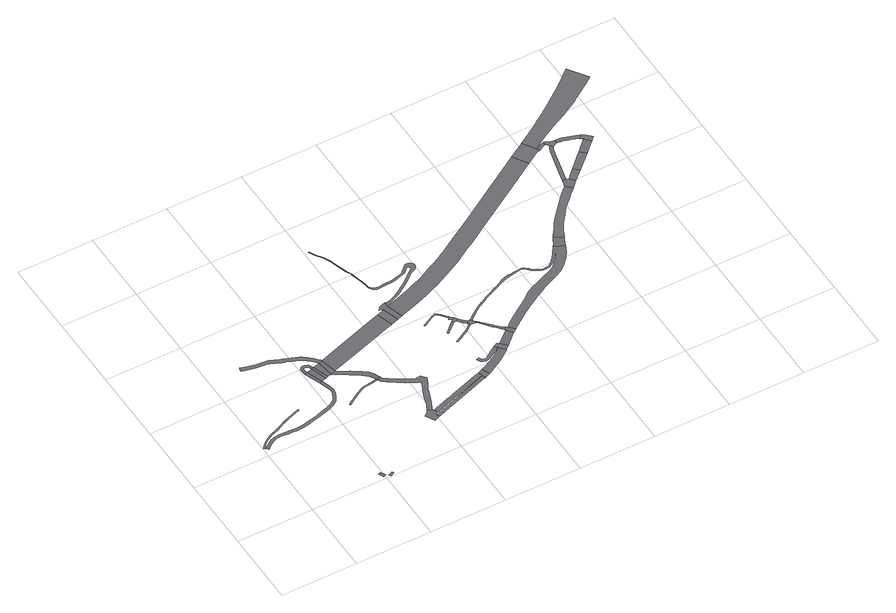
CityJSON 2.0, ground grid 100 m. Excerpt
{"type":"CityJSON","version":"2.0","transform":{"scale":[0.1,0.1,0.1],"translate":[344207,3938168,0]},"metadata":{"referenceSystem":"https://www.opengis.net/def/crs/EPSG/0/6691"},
"CityObjects":{
"road1":{"type":"Road","geometry":[{"type":"MultiSurface","lod":"1","boundaries":[[[0,1,2,3,4,5,6,7,8,9,10,11,12,13,14,15,16,17,18,19,20,21,22,23,24,25,26]]]}]},
"road2":{"type":"Road","geometry":[{"type":"MultiSurface","lod":"1","boundaries":[[[27,28,29,30,31,32]]]}]},
"road3":{"type":"Road","attributes":{"RoadStructureAttribute.sectionType":"1"},"geometry":[{"type":"MultiSurface","lod":"1","boundaries":[[[33,34,35,36,37,38,39,40,41,42,43,44,45,46,47,48,49,50,51,52,53,54,55,56,57,58,59,60,61,62,63,64,65,66,67,68,69,70,71,72,73,74,75,76,77,78,79,80,81,82,83,84,85,86,87,88,89,90,91,92,93,94]]]}]},
"road4":{"type":"Road","attributes":{"RoadStructureAttribute.sectionType":"1"},"geometry":[{"type":"MultiSurface","lod":"1","boundaries":[[[95,96,97,98,99]]]}]},
"road5":{"type":"Road","attributes":{"RoadStructureAttribute.sectionType":"1"},"geometry":[{"type":"MultiSurface","lod":"1","boundaries":[[[100,101,102,103,104,105,106,107,108,109,110,111,112,113,114,115,116,117,118,119,120,121,122,123,124,125,126,127,128,129,130,131,132,133,134,135,136]]]}]},
"road6":{"type":"Road","geometry":[{"type":"MultiSurface","lod":"1","boundaries":[[[137,65,64,138]]]}]},
"road7":{"type":"Road","attributes":{"function":"3","RoadStructureAttribute.sectionType":"7"},"geometry":[{"type":"MultiSurface","lod":"1","boundaries":[[[64,139,140,141,142,143,144,138]]]}]},
"road8":{"type":"Road","attributes":{"RoadStructureAttribute.sectionType":"1"},"geometry":[{"type":"MultiSurface","lod":"1","boundaries":[[[145,146,147,148,149,150,151,152,153,154,141,155,156,157,158,159,160,161,162,163,164,165,166,137,138]]]}]},
"road9":{"type":"Road","geometry":[{"type":"MultiSurface","lod":"1","boundaries":[[[155,141,140,167]]]}]},
"road10":{"type":"Road","attributes":{"RoadStructureAttribute.sectionType":"1"},"geometry":[{"type":"MultiSurface","lod":"1","boundaries":[[[168,135,169,155,167]]]}]},
"road11":{"type":"Road","attributes":{"RoadStructureAttribute.sectionType":"1"},"geometry":[{"type":"MultiSurface","lod":"1","boundaries":[[[170,171,172,173,174,175,176,177,178,179,180,181,182,183,184,185,186,187,188,189,190,191,192]]]}]},
"road12":{"type":"Road","geometry":[{"type":"MultiSurface","lod":"1","boundaries":[[[135,168,193,136]]]}]},
"road13":{"type":"Road","attributes":{"RoadStructureAttribute.sectionType":"1"},"geometry":[{"type":"MultiSurface","lod":"1","boundaries":[[[168,194,195,196,197,198,199,200,201,202,203,192,204,205,206,207,208,209,210,211,212,213,214,215,216,193]]]}]},
"road14":{"type":"Road","geometry":[{"type":"MultiSurface","lod":"1","boundaries":[[[217,218,219,220,221,222,223,224,225,226,227,228,229,230]]]}]},
"road15":{"type":"Road","geometry":[{"type":"MultiSurface","lod":"1","boundaries":[[[191,231,232,233,204,192]]]}]},
"road16":{"type":"Road","attributes":{"RoadStructureAttribute.sectionType":"1"},"geometry":[{"type":"MultiSurface","lod":"1","boundaries":[[[234,235,236,237,238,239,240,241,242,243,244,245,246,247,248,249,250,251,252,253,254,233,232,255,256,257,258,259,260,261,262,263,264,265,266,267,268,269,270,271,272,273,274,275,276,277,278,217,230]]]}]},
"road17":{"type":"Road","attributes":{"function":"3","RoadStructureAttribute.sectionType":"7"},"geometry":[{"type":"MultiSurface","lod":"1","boundaries":[[[193,279,280,281,282,283,284,285,136]]]}]},
"road18":{"type":"Road","geometry":[{"type":"MultiSurface","lod":"1","boundaries":[[[286,287,288,289,290,291,224,223,292,293,294,295,296,297,298]]]}]},
"road19":{"type":"Road","geometry":[{"type":"MultiSurface","lod":"1","boundaries":[[[299,300,301,302,303,304,305,306,307,308,309,310,311,312,313,314,227,226]]]}]},
"road20":{"type":"Road","attributes":{"function":"3","RoadStructureAttribute.sectionType":"1"},"geometry":[{"type":"MultiSurface","lod":"1","boundaries":[[[282,315,316,317,283]]]}]},
"road21":{"type":"Road","geometry":[{"type":"MultiSurface","lod":"1","boundaries":[[[318,319,320,321,322,323,324,325,326,327,328,329,316,315,330]]]}]},
"road22":{"type":"Road","geometry":[{"type":"MultiSurface","lod":"1","boundaries":[[[331,332,307,306,333,286,298,334,335,336]]]}]},
"road23":{"type":"Road","attributes":{"function":"3","RoadStructureAttribute.sectionType":"1"},"geometry":[{"type":"MultiSurface","lod":"1","boundaries":[[[337,338,339,340,341,342,343,344,345,346,347,348,349,350,351,352,331,336]]]}]},
"road24":{"type":"Road","attributes":{"RoadStructureAttribute.sectionType":"1"},"geometry":[{"type":"MultiSurface","lod":"1","boundaries":[[[353,354,355,356,357,358,359,360,361,362,363,364,365,366,367,368]]]}]},
"road25":{"type":"Road","attributes":{"RoadStructureAttribute.sectionType":"1"},"geometry":[{"type":"MultiSurface","lod":"1","boundaries":[[[369,370,371,372,373,374,375,376,377,378,379,380,381,382,383,384,385,386,387,388,389,390,391,392,393,394,395,396,397,398,399,400,401,402,403,404,405,406,407]]]}]},
"road26":{"type":"Road","attributes":{"RoadStructureAttribute.sectionType":"1"},"geometry":[{"type":"MultiSurface","lod":"1","boundaries":[[[408,409,410,411,412,413,414,415]]]}]},
"road27":{"type":"Road","attributes":{"RoadStructureAttribute.sectionType":"1"},"geometry":[{"type":"MultiSurface","lod":"1","boundaries":[[[416,417,418,419,420,421,422,423,424,425,426,427,428,429,430]]]}]},
"road28":{"type":"Road","attributes":{"RoadStructureAttribute.sectionType":"1"},"geometry":[{"type":"MultiSurface","lod":"1","boundaries":[[[431,432,433,434,435,436,437,438,439,440,441,442,443,444,445,446,447,448,449,450,451,452,453,454,455,456,457,458,459,460,461,462,463,464,465,466,467,468,469,470,471,472,473,474,475,476,477,478,479,480,481,482,483,484,485,486,487,488,489,490,491,492,493,494,495,496,497,498,499,500,501,502,503,504,505,506,507,508,509,510,511,512,513,514,515,516,517,518,519,520,521,522,523,524,525,526,527,528,529,530,531,532,533,534,535,536,537,538,539,540,541,542,543,544,545,546,547,548,549,550,551,552,553,554,555,556,557,558,559,560,561,562,563,564,565,566,567,320,319]]]}]},
"road29":{"type":"Road","geometry":[{"type":"MultiSurface","lod":"1","boundaries":[[[415,414,568,569,570,407,406]]]}]},
"road30":{"type":"Road","attributes":{"RoadStructureAttribute.sectionType":"1"},"geometry":[{"type":"MultiSurface","lod":"1","boundaries":[[[571,569,568,572,573,574]]]}]},
"road31":{"type":"Road","geometry":[{"type":"MultiSurface","lod":"1","boundaries":[[[575,576,577,578,579,368,367,345,344,580]]]}]},
"road32":{"type":"Road","geometry":[{"type":"MultiSurface","lod":"1","boundaries":[[[573,581,430,429,582,583,584,585,586,587,588,589,590,591,592,593,574]]]}]},
"road33":{"type":"Road","attributes":{"function":"3","RoadStructureAttribute.sectionType":"1"},"geometry":[{"type":"MultiSurface","lod":"1","boundaries":[[[594,595,596,597,598,599,600,601,602,603,575,580]]]}]},
"road34":{"type":"Road","attributes":{"RoadStructureAttribute.sectionType":"1"},"geometry":[{"type":"MultiSurface","lod":"1","boundaries":[[[604,605,606,607,608,609,586,585,610,611,612,613,614,615,616,617]]]}]},
"road35":{"type":"Road","geometry":[{"type":"MultiSurface","lod":"1","boundaries":[[[599,618,619,620,621,617,616,622,600]]]}]},
"road36":{"type":"Road","attributes":{"function":"3","RoadStructureAttribute.sectionType":"1"},"geometry":[{"type":"MultiSurface","lod":"1","boundaries":[[[623,624,625,626,627,628,629,630,631,632,633,634,635,636,637,638,639,640,641,642,643,644,645,646,647,648,649,650,651,652,653,654,655,656,657,658,659,660,661,662,663,664,665,666,589,588,667,668,669,670,671,672,673,674,675,676,677,678,679,680,681,682,683,684,685,686,687,688,689,690,691,692,693,694,695,696,697,698,699,700,701,702,703,704,705,706,707,708,709,710,711,712,713,714,715,716,717,718,719,720,721,722,619,618,723,724,725,726,727,728,729,730,731,732,733,734,735,736,737,738,739,740,741,705,742]]]}]},
"road37":{"type":"Road","attributes":{"function":"3","RoadStructureAttribute.sectionType":"1"},"geometry":[{"type":"MultiSurface","lod":"1","boundaries":[[[743,744,745,746,747,748,749,750,751,752,753,754,755,756,757,758,759,760,761,762,763,764,765,766,767,768,769,770,771,772,773,774,775,776,777,778,779,318,330]]]}]},
"road38":{"type":"Road","geometry":[{"type":"MultiSurface","lod":"1","boundaries":[[[780,781,782,783,742,705,741]]]}]},
"road39":{"type":"Road","attributes":{"RoadStructureAttribute.sectionType":"1"},"geometry":[{"type":"MultiSurface","lod":"1","boundaries":[[[781,784,785,786,787,788,789,790,791,792,793,794,795,796,797,798,799,800,801,802,803,804,805,806,807,808,809,810,811,812,813,814,815,816,782]]]}]},
"road40":{"type":"Road","geometry":[{"type":"MultiSurface","lod":"1","boundaries":[[[817,818,761,760,819,820,821,822]]]}]},
"road41":{"type":"Road","geometry":[{"type":"MultiSurface","lod":"1","boundaries":[[[823,824,799,798,825,826,827,828,829,830]]]}]},
"road42":{"type":"Road","attributes":{"function":"3","RoadStructureAttribute.sectionType":"1"},"geometry":[{"type":"MultiSurface","lod":"1","boundaries":[[[831,828,827,832,833]]]}]},
"road43":{"type":"Road","attributes":{"RoadStructureAttribute.sectionType":"1"},"geometry":[{"type":"MultiSurface","lod":"1","boundaries":[[[829,834,835,836,837,838,839,840,841,842,843,844,845,846,847,848,849,850,851,830]]]}]},
"road44":{"type":"Road","attributes":{"RoadStructureAttribute.sectionType":"1"},"geometry":[{"type":"MultiSurface","lod":"1","boundaries":[[[852,853,821,820,854,855]]]}]},
"road45":{"type":"Road","geometry":[{"type":"MultiSurface","lod":"1","boundaries":[[[856,857,858,859,860,861,862,863,864,852,855,843,842,865,866,867,868]]]}]},
"road46":{"type":"Road","attributes":{"function":"3"},"geometry":[{"type":"MultiSurface","lod":"1","boundaries":[[[832,869,870,871,872,833]]]}]},
"road47":{"type":"Road","attributes":{"RoadStructureAttribute.sectionType":"1"},"geometry":[{"type":"MultiSurface","lod":"1","boundaries":[[[873,874,875,876,877,878,879,880,881,882,883,884,885,886,887,888,889,890,891,892,893,856,868]]]}]},
"road48":{"type":"Road","attributes":{"function":"3","RoadStructureAttribute.sectionType":"1"},"geometry":[{"type":"MultiSurface","lod":"1","boundaries":[[[894,895,896,871,870,897,898,899]]]}]},
"road49":{"type":"Road","geometry":[{"type":"MultiSurface","lod":"1","boundaries":[[[900,901,889,888,902,894,899]]]}]},
"road50":{"type":"Road","attributes":{"function":"3","RoadStructureAttribute.sectionType":"1"},"geometry":[{"type":"MultiSurface","lod":"1","boundaries":[[[903,904,905,906,907,908,909,817,822,910,911,912,913,914,915,916,917,918,919,920,921,922,923,924]]]}]}
},
"vertices":[
[54,1159,0],[78,1181,0],[119,1218,0],[180,1250,0],[199,1259,0],[311,1303,0],[399,1348,0],[448,1370,0],[510,1392,0],[639,1437,0],[660,1445,0],[675,1450,0],[672,1459,0],[668,1469,0],[658,1465,0],[501,1409,0],[441,1388,0],[405,1372,0],[391,1365,0],[302,1321,0],[191,1277,0],[171,1268,0],[107,1235,0],[64,1195,0],[39,1172,0],[10,1130,0],[26,1118,0],
[1012,53,0],[995,85,0],[980,118,0],[946,102,0],[969,54,0],[978,35,0],
[61,1088,0],[77,1104,0],[129,1146,0],[171,1172,0],[213,1185,0],[238,1191,0],[268,1194,0],[297,1192,0],[399,1185,0],[424,1184,0],[505,1179,0],[509,1179,0],[598,1185,0],[657,1199,0],[719,1215,0],[730,1218,0],[821,1241,0],[896,1257,0],[919,1265,0],[922,1266,0],[994,1289,0],[1056,1312,0],[1112,1358,0],[1113,1358,0],[1124,1369,0],[1151,1415,0],[1157,1428,0],[1178,1475,0],[1184,1537,0],[1172,1604,0],[1141,1706,0],[1139,1712,0],[1105,1701,0],[1108,1695,0],[1138,1595,0],[1149,1535,0],[1144,1484,0],[1120,1431,0],[1098,1393,0],[1094,1390,0],[1038,1351,0],[976,1325,0],[922,1311,0],[920,1310,0],[885,1301,0],[810,1274,0],[709,1252,0],[680,1244,0],[648,1236,0],[592,1223,0],[521,1218,0],[505,1217,0],[459,1220,0],[400,1223,0],[300,1230,0],[267,1232,0],[232,1228,0],[203,1222,0],[155,1206,0],[106,1178,0],[51,1134,0],[33,1116,0],
[1113,32,0],[1099,56,0],[1078,45,0],[1044,33,0],[1061,3,0],
[1301,2010,0],[1293,2020,0],[1268,2046,0],[1252,2061,0],[1235,2078,0],[1178,2130,0],[1163,2144,0],[1160,2146,0],[1137,2165,0],[1111,2179,0],[933,2248,0],[931,2248,0],[898,2262,0],[778,2313,0],[753,2319,0],[604,2336,0],[463,2370,0],[427,2382,0],[410,2332,0],[448,2318,0],[595,2283,0],[744,2266,0],[761,2262,0],[884,2209,0],[930,2191,0],[933,2190,0],[1004,2163,0],[1088,2130,0],[1105,2121,0],[1121,2108,0],[1155,2081,0],[1166,2072,0],[1199,2042,0],[1234,2008,0],[1251,1986,0],[1252,1982,0],[1303,1999,0],
[1026,1909,0],[1060,1920,0],
[1154,1717,0],[1203,1733,0],[1134,1944,0],[1113,1937,0],[1095,1931,0],[1082,1927,0],
[1059,1928,0],[1055,1968,0],[1056,1994,0],[1057,1997,0],[1059,1998,0],[1074,1999,0],[1089,1998,0],[1094,1998,0],[1106,1991,0],[1122,1967,0],[1168,1955,0],[1152,1985,0],[1130,2018,0],[1104,2032,0],[1090,2033,0],[1074,2034,0],[1059,2033,0],[1048,2032,0],[1028,2021,0],[1021,2001,0],[1020,1978,0],[1020,1967,0],
[1237,1744,0],
[1285,1759,0],[1200,1965,0],
[1649,1417,0],[1602,1412,0],[1489,1394,0],[1464,1381,0],[1394,1345,0],[1341,1313,0],[1275,1271,0],[1270,1268,0],[1223,1236,0],[1235,1219,0],[1280,1250,0],[1281,1251,0],[1302,1264,0],[1352,1296,0],[1404,1328,0],[1473,1363,0],[1496,1375,0],[1560,1385,0],[1581,1388,0],[1604,1392,0],[1668,1399,0],[1701,1403,0],[1699,1423,0],
[1352,1781,0],
[1318,1738,0],[1393,1688,0],[1409,1677,0],[1465,1639,0],[1584,1557,0],[1585,1556,0],[1619,1533,0],[1637,1516,0],[1648,1502,0],[1675,1460,0],[1745,1441,0],[1737,1462,0],[1714,1516,0],[1688,1554,0],[1675,1569,0],[1663,1578,0],[1617,1610,0],[1504,1688,0],[1501,1690,0],[1433,1725,0],[1419,1733,0],[1358,1766,0],[1353,1773,0],
[1950,706,0],[1932,679,0],[1910,656,0],[1880,629,0],[1947,507,0],[2010,533,0],[2020,537,0],[2005,575,0],[2001,591,0],[2034,602,0],[2019,661,0],[2013,668,0],[2005,677,0],[2006,682,0],
[1705,1404,0],[1705,1403,0],[1752,1423,0],
[2014,698,0],[2048,764,0],[2051,770,0],[2090,876,0],[2121,960,0],[2128,978,0],[2130,984,0],[2170,1060,0],[2194,1107,0],[2209,1141,0],[2210,1148,0],[2206,1154,0],[2171,1191,0],[2158,1207,0],[2102,1206,0],[2095,1204,0],[2068,1213,0],[1978,1262,0],[1920,1294,0],[1812,1372,0],[1759,1411,0],[1711,1390,0],[1717,1376,0],[1727,1366,0],[1778,1328,0],[1840,1285,0],[1869,1264,0],[1894,1246,0],[1959,1201,0],[2039,1157,0],[2078,1133,0],[2085,1133,0],[2089,1135,0],[2099,1132,0],[2116,1109,0],[2117,1104,0],[2117,1099,0],[2112,1092,0],[2079,1030,0],[2069,1011,0],[2027,898,0],[1990,788,0],[1984,775,0],[1969,743,0],[1960,725,0],
[1368,1787,0],[1953,1977,0],[2230,2068,0],[2297,2089,0],[2228,2301,0],[2104,2260,0],[1429,2040,0],
[2778,842,0],[2375,703,0],[2365,699,0],[2350,694,0],[2038,586,0],[2018,579,0],[2031,541,0],[2047,547,0],[2197,599,0],[2291,631,0],[2359,655,0],[2411,673,0],[2792,805,0],
[2063,612,0],[2072,615,0],[2363,714,0],[2372,718,0],[2373,718,0],[2395,725,0],[2718,836,0],[2781,857,0],[2762,914,0],[2699,893,0],[2529,835,0],[2328,766,0],[2324,764,0],[2236,734,0],[2052,672,0],[2033,666,0],
[2397,2121,0],[2328,2334,0],[2255,2309,0],
[2398,2357,0],[2398,2358,0],[2396,2422,0],[2376,2421,0],[2364,2418,0],[2322,2403,0],[2317,2400,0],[2312,2393,0],[2283,2356,0],[2298,2354,0],[2315,2349,0],[2317,2347,0],[2467,2143,0],
[2829,940,0],[2772,917,0],[2785,845,0],[2793,801,0],[2812,808,0],[2875,835,0],
[2910,855,0],[2955,883,0],[3008,910,0],[3080,950,0],[3112,972,0],[3131,987,0],[3222,1057,0],[3234,1068,0],[3164,1144,0],[3163,1142,0],[3137,1117,0],[3083,1077,0],[3025,1038,0],[2959,1002,0],[2899,972,0],[2835,942,0],
[3058,1134,0],[2962,1072,0],[2938,1064,0],[2926,1069,0],[2911,1076,0],[2884,1116,0],[2869,1111,0],[2850,1105,0],[2854,1099,0],[2881,1055,0],[2909,1037,0],[2944,1021,0],[2996,1043,0],[3105,1109,0],[3162,1143,0],[3135,1185,0],
[2931,1852,0],[2924,1861,0],[2900,1888,0],[2857,1937,0],[2834,1961,0],[2823,1970,0],[2816,1975,0],[2811,1977,0],[2805,1977,0],[2790,1975,0],[2777,1971,0],[2761,1965,0],[2741,1956,0],[2680,1922,0],[2634,1895,0],[2625,1890,0],[2609,1884,0],[2612,1874,0],[2613,1870,0],[2618,1870,0],[2626,1873,0],[2634,1876,0],[2661,1892,0],[2688,1908,0],[2748,1942,0],[2767,1950,0],[2781,1956,0],[2794,1959,0],[2806,1961,0],[2808,1961,0],[2814,1957,0],[2844,1925,0],[2887,1876,0],[2897,1864,0],[2918,1840,0],[2901,1824,0],[2917,1808,0],[2931,1792,0],[2961,1819,0],
[2885,1751,0],[2788,1660,0],[2771,1646,0],[2788,1626,0],[2808,1642,0],[2903,1728,0],[2927,1746,0],[2906,1770,0],
[3060,1640,0],[3034,1611,0],[2991,1578,0],[2948,1551,0],[2906,1530,0],[2865,1507,0],[2801,1476,0],[2810,1458,0],[2874,1489,0],[2915,1512,0],[2962,1537,0],[3002,1561,0],[3045,1597,0],[3074,1621,0],[3063,1644,0],
[2399,2360,0],[2405,2364,0],[2482,2400,0],[2521,2417,0],[2559,2435,0],[2590,2451,0],[2632,2476,0],[2665,2496,0],[2698,2518,0],[2764,2565,0],[2795,2589,0],[2831,2618,0],[2888,2667,0],[2915,2682,0],[2957,2703,0],[2970,2710,0],[2978,2716,0],[2989,2726,0],[2996,2733,0],[3000,2740,0],[3004,2749,0],[3006,2758,0],[3006,2772,0],[3006,2779,0],[3004,2787,0],[2999,2795,0],[2994,2805,0],[2987,2813,0],[2979,2820,0],[2967,2828,0],[2956,2833,0],[2947,2836,0],[2935,2837,0],[2924,2836,0],[2915,2834,0],[2909,2832,0],[2897,2824,0],[2886,2815,0],[2821,2752,0],[2810,2741,0],[2796,2732,0],[2692,2705,0],[2661,2697,0],[2531,2688,0],[2492,2684,0],[2468,2683,0],[2450,2684,0],[2441,2685,0],[2433,2686,0],[2426,2689,0],[2406,2697,0],[2395,2704,0],[2385,2710,0],[2379,2716,0],[2375,2722,0],[2368,2738,0],[2364,2746,0],[2361,2784,0],[2347,2859,0],[2330,2924,0],[2310,2998,0],[2309,3003,0],[2309,3010,0],[2309,3016,0],[2307,3021,0],[2274,3083,0],[2244,3184,0],[2243,3188,0],[2221,3253,0],[2197,3320,0],[2171,3387,0],[2165,3398,0],[2155,3413,0],[2098,3497,0],[2060,3569,0],[2051,3565,0],[2090,3492,0],[2147,3406,0],[2157,3393,0],[2163,3381,0],[2188,3316,0],[2212,3250,0],[2234,3180,0],[2265,3080,0],[2298,3019,0],[2299,3015,0],[2299,3008,0],[2299,3002,0],[2300,2997,0],[2321,2921,0],[2337,2857,0],[2351,2783,0],[2355,2735,0],[2359,2728,0],[2369,2710,0],[2378,2696,0],[2388,2684,0],[2397,2675,0],[2406,2669,0],[2415,2664,0],[2426,2660,0],[2436,2658,0],[2449,2657,0],[2468,2656,0],[2494,2657,0],[2533,2661,0],[2665,2670,0],[2699,2679,0],[2810,2708,0],[2832,2715,0],[2844,2721,0],[2851,2725,0],[2866,2739,0],[2911,2783,0],[2915,2785,0],[2916,2785,0],[2941,2751,0],[2943,2747,0],[2944,2745,0],[2944,2744,0],[2927,2734,0],[2902,2719,0],[2890,2710,0],[2868,2690,0],[2812,2641,0],[2777,2613,0],[2746,2589,0],[2681,2543,0],[2649,2521,0],[2617,2501,0],[2576,2478,0],[2545,2462,0],[2508,2444,0],[2471,2428,0],[2457,2424,0],[2449,2422,0],[2398,2422,0],
[2965,1753,0],[2995,1779,0],[2974,1803,0],
[3052,1712,0],[3023,1688,0],[3057,1655,0],[3069,1694,0],
[3217,1191,0],[3195,1205,0],[3182,1207,0],[3169,1205,0],[3149,1194,0],[3286,1115,0],
[3063,1647,0],[3082,1623,0],[3095,1622,0],[3137,1614,0],[3155,1612,0],[3132,1662,0],[3131,1665,0],[3131,1670,0],[3108,1689,0],[3104,1688,0],[3098,1688,0],[3091,1689,0],[3079,1692,0],
[3295,1123,0],[3337,1165,0],[3346,1173,0],[3376,1201,0],[3412,1235,0],[3441,1258,0],[3380,1336,0],[3349,1311,0],[3276,1249,0],[3224,1198,0],
[3374,1404,0],[3351,1430,0],[3311,1471,0],[3300,1482,0],[3259,1528,0],[3164,1628,0],[3237,1513,0],[3276,1465,0],[3288,1452,0],[3327,1409,0],[3351,1381,0],[3375,1357,0],[3381,1350,0],[3404,1381,0],
[3491,1297,0],[3431,1373,0],[3423,1371,0],[3410,1376,0],[3382,1343,0],
[4474,2128,0],[4428,2065,0],[4400,2032,0],[4389,2020,0],[4345,1982,0],[4320,1967,0],[4303,1965,0],[4276,1963,0],[4254,1965,0],[4223,1971,0],[4179,1995,0],[4151,2014,0],[4141,2021,0],[4131,2027,0],[4111,2050,0],[4071,2088,0],[4062,2093,0],[4051,2097,0],[4043,2098,0],[4030,2098,0],[4013,2096,0],[3949,2090,0],[3921,2088,0],[3876,2079,0],[3867,2078,0],[3865,2080,0],[3864,2083,0],[3863,2085,0],[3854,2083,0],[3796,2071,0],[3751,2058,0],[3713,2034,0],[3617,1985,0],[3613,1983,0],[3506,1936,0],[3460,1915,0],[3405,1886,0],[3384,1875,0],[3361,1862,0],[3299,1826,0],[3284,1817,0],[3240,1792,0],[3147,1719,0],[3114,1693,0],[3136,1677,0],[3157,1694,0],[3251,1770,0],[3309,1809,0],[3317,1813,0],[3412,1867,0],[3419,1871,0],[3467,1896,0],[3515,1918,0],[3619,1964,0],[3626,1967,0],[3723,2010,0],[3770,2029,0],[3809,2041,0],[3853,2051,0],[3875,2058,0],[3909,2065,0],[3930,2068,0],[4014,2081,0],[4033,2081,0],[4043,2081,0],[4050,2079,0],[4058,2077,0],[4067,2067,0],[4101,2028,0],[4124,2009,0],[4137,2001,0],[4146,1995,0],[4177,1975,0],[4219,1954,0],[4253,1946,0],[4283,1944,0],[4309,1945,0],[4335,1951,0],[4367,1965,0],[4411,2005,0],[4458,2054,0],[4507,2120,0],[4560,2201,0],[4532,2143,0],[4481,2058,0],[4379,1952,0],[4353,1926,0],[4287,1892,0],[4195,1854,0],[4088,1810,0],[3998,1774,0],[3909,1731,0],[3900,1722,0],[3868,1690,0],[3794,1637,0],[3730,1594,0],[3660,1549,0],[3562,1477,0],[3477,1412,0],[3463,1402,0],[3535,1331,0],[3556,1346,0],[3610,1385,0],[3717,1461,0],[3771,1495,0],[3848,1545,0],[3926,1588,0],[3974,1616,0],[4066,1666,0],[4092,1680,0],[4121,1696,0],[4225,1741,0],[4316,1783,0],[4396,1822,0],[4439,1854,0],[4476,1882,0],[4571,1980,0],[4625,2064,0],[4665,2158,0],[4536,2217,0],
[2585,2181,0],[2739,2234,0],[2816,2262,0],[2887,2289,0],[3011,2339,0],[3060,2361,0],[3232,2442,0],[3306,2479,0],[3384,2520,0],[3436,2548,0],[3440,2551,0],[3481,2575,0],[3624,2663,0],[3762,2745,0],[3989,2884,0],[3992,2886,0],[4575,3251,0],[4967,3496,0],[4847,3687,0],[4653,3566,0],[4455,3443,0],[3871,3077,0],[3835,3055,0],[3645,2939,0],[3507,2856,0],[3372,2773,0],[3365,2769,0],[3323,2745,0],[3277,2719,0],[3204,2681,0],[3133,2646,0],[2966,2567,0],[2922,2547,0],[2804,2499,0],[2737,2473,0],[2664,2447,0],[2513,2395,0],
[4706,2244,0],[4723,2281,0],[4607,2336,0],[4548,2234,0],
[4726,2286,0],[4765,2375,0],[4770,2382,0],[4830,2476,0],[4901,2569,0],[4915,2587,0],[4978,2671,0],[5019,2713,0],[5038,2733,0],[5068,2762,0],[5098,2791,0],[5128,2820,0],[5162,2852,0],[5195,2884,0],[5212,2901,0],[5137,2979,0],[5116,2955,0],[5088,2927,0],[5055,2895,0],[5045,2886,0],[5026,2867,0],[5001,2843,0],[4944,2778,0],[4887,2708,0],[4871,2692,0],[4826,2645,0],[4805,2618,0],[4759,2560,0],[4726,2518,0],[4701,2478,0],[4674,2436,0],[4662,2418,0],[4618,2355,0],
[5060,3820,0],[5034,3804,0],[5136,3601,0],[5183,3616,0],[5166,3652,0],[5163,3656,0],
[5150,3014,0],[5142,2993,0],[5228,2917,0],[5262,2949,0],[5299,2985,0],[5238,3050,0],[5207,3057,0],[5163,3067,0],
[5298,3109,0],[5427,3105,0],[5354,3164,0],
[5255,3259,0],[5295,3422,0],[5300,3444,0],[5318,3520,0],[5323,3533,0],[5327,3546,0],[5332,3559,0],[5339,3571,0],[5350,3583,0],[5321,3617,0],[5319,3616,0],[5303,3598,0],[5292,3579,0],[5285,3561,0],[5280,3547,0],[5275,3533,0],[5251,3432,0],[5198,3214,0],
[5273,3701,0],[5255,3694,0],[5271,3657,0],[5288,3664,0],
[5408,3667,0],[5365,3672,0],[5344,3676,0],[5333,3680,0],[5323,3685,0],[5310,3699,0],[5302,3703,0],[5292,3705,0],[5282,3705,0],[5363,3594,0],[5378,3603,0],[5392,3609,0],[5413,3614,0],
[5622,3289,0],[5632,3298,0],[5560,3365,0],[5552,3357,0],
[5435,3614,0],[5457,3612,0],[5479,3609,0],[5505,3604,0],[5530,3597,0],[5555,3589,0],[5563,3586,0],[5579,3581,0],[5605,3573,0],[5621,3568,0],[5631,3565,0],[5640,3562,0],[5665,3552,0],[5672,3549,0],[5680,3545,0],[5682,3543,0],[5706,3588,0],[5687,3598,0],[5662,3606,0],[5592,3628,0],[5492,3659,0],
[5711,3512,0],[5616,3420,0],[5574,3379,0],[5686,3350,0],[5704,3367,0],[5778,3437,0],
[5831,3490,0],[5762,3558,0],[5703,3523,0],
[6104,4583,0],[5885,4394,0],[5634,4203,0],[5469,4087,0],[5408,4045,0],[5324,3989,0],[5192,3904,0],[5259,3717,0],[5333,3764,0],[5381,3791,0],[5431,3819,0],[5505,3858,0],[5711,3963,0],[5777,3999,0],[5824,4025,0],[5871,4053,0],[5904,4074,0],[5924,4087,0],[5978,4123,0],[6109,4211,0],[6194,4270,0],[6279,4330,0]
]}
